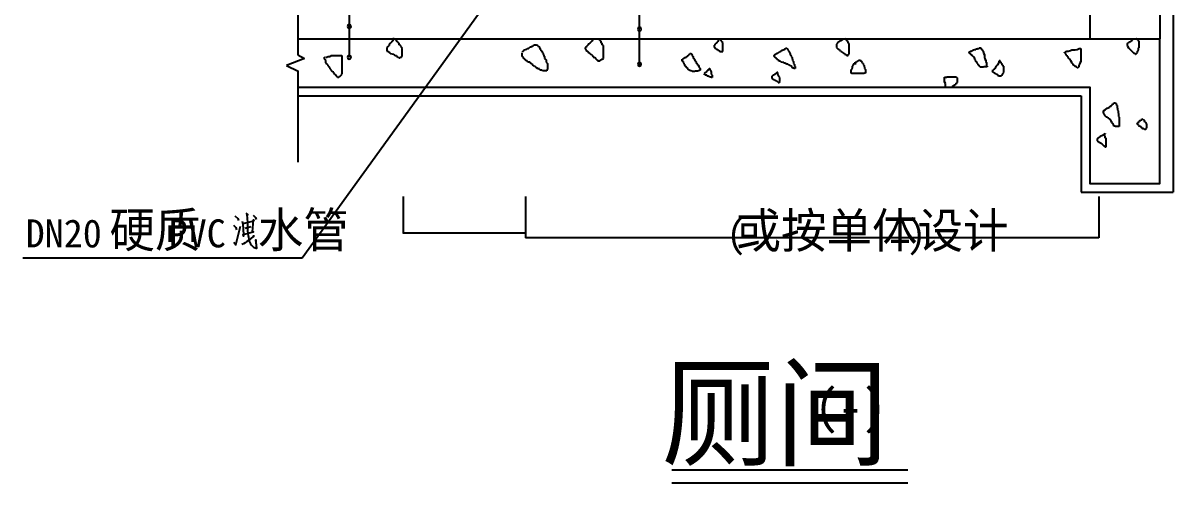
# Model space of a CAD drawing. Header units: metres. Extents: x 8228 to 30938, y -17394 to 5639.
# Drawn here: x 8724 to 21866, y -17394 to -12139 of the extents above; entities that cross this region are included whole.
import ezdxf

# ---------------------------------------------------------------- set-up
doc = ezdxf.new("R2010")
doc.units = ezdxf.units.M
doc.layers.add('PUB_DIM', color=3, linetype='Continuous')
doc.layers.add('PUB_TEXT', color=7, linetype='Continuous')
doc.dimstyles.get("Standard").update_dxf_attribs({"dimtxt": 2.5, "dimasz": 2.5, "dimexe": 1.25, "dimexo": 0.625, "dimtad": 1, "dimcen": 2.5, "dimazin": 3, "dimtfac": 1, "dimtmove": 0, "dimatfit": 3})

# ---------------------------------------------------------------- blocks, each defined once
blk = doc.blocks.new('*D1')
for p, q in [((14466.53, -14120.51), (14466.53, -14592.71)), ((21017.53, -14120.51), (21017.53, -14592.71)), ((17740.03, -14592.71), (14466.28, -14592.71)), ((21017.78, -14592.71), (17744.03, -14592.71))]:
    blk.add_line(p, q)
at = {"layer": 'Defpoints'}
for p in [(14466.53, -14120.51), (21017.53, -14120.51), (21017.53, -14592.71)]:
    blk.add_point(p, dxfattribs=at)
at = {"layer": 'PUB_DIM', "insert": (17742.03, -14592.71), "char_height": 1, "attachment_point": 5}
blk.add_mtext('1200', dxfattribs=at)
blk = doc.blocks.new('*D4')
for p, q in [((13066.53, -14120.51), (13066.53, -14539.51)), ((14466.53, -14120.51), (14466.53, -14539.51)), ((13765.03, -14539.51), (13066.28, -14539.51)), ((14466.78, -14539.51), (13768.03, -14539.51))]:
    blk.add_line(p, q)
at = {"layer": 'Defpoints'}
for p in [(13066.53, -14120.51), (14466.53, -14120.51), (14466.53, -14539.51)]:
    blk.add_point(p, dxfattribs=at)
at = {"layer": 'PUB_DIM', "insert": (13766.53, -14539.51), "char_height": 1, "attachment_point": 5}
blk.add_mtext('250', dxfattribs=at)

msp = doc.modelspace()

# ---------------------------------------------------------------- linework, layer by layer
at = {"layer": 'PUB_DIM'}
msp.add_line((15765.36, -8775.53), (15765.36, -12626.58), dxfattribs=at)
for points in [[(12431.93, -12177.36, 1), (12472.18, -12177.36, 1)], [(15749.42, -12208.33, 1), (15789.67, -12208.33, 1)], [(12431.93, -12530.72, 1), (12472.18, -12530.72, 1)], [(15749.42, -12610.5, 1), (15789.67, -12610.5, 1)]]:
    msp.add_lwpolyline(points, format="xyb", close=True, dxfattribs=at)
at = {"layer": 'PUB_TEXT'}
for p, q in [((12454.66, -12528.27), (12454.66, -3135.71)), ((21866.04, -4870.39), (21866.04, -14070.39)), ((11866.04, -10870.39), (11866.04, -12320.39)), ((14170.1, -11699.84), (11915.34, -14826.82)), ((11866.04, -12320.39), (11866.04, -12502.71)), ((12940.4, -12353.56), (12932.09, -12361.86)), ((12940.4, -12345.26), (12940.4, -12353.56)), ((12948.71, -12345.26), (12940.4, -12345.26)), ((12948.71, -12320.36), (12948.71, -12345.26)), ((12965.32, -12320.36), (12948.71, -12320.36)), ((12973.62, -12328.66), (12965.32, -12320.36)), ((12990.24, -12328.66), (12973.62, -12328.66)), ((12990.24, -12345.26), (12990.24, -12328.66)), ((12998.54, -12345.26), (12990.24, -12345.26)), ((12998.54, -12353.56), (12998.54, -12345.26)), ((13006.85, -12353.56), (12998.54, -12353.56)), ((13006.85, -12361.86), (13006.85, -12353.56)), ((15216.25, -12353.56), (15207.94, -12361.86)), ((15224.56, -12345.26), (15216.25, -12353.56)), ((15241.17, -12320.36), (15224.56, -12345.26)), ((15307.62, -12328.66), (15307.62, -12320.36)), ((15315.92, -12328.66), (15307.62, -12328.66)), ((15315.92, -12336.96), (15315.92, -12328.66)), ((15324.23, -12336.96), (15315.92, -12336.96)), ((15324.23, -12345.26), (15324.23, -12336.96)), ((15332.54, -12345.26), (15324.23, -12345.26)), ((15332.54, -12370.16), (15332.54, -12345.26)), ((16668.7, -12339.63), (16662.99, -12356.75)), ((16668.7, -12322.51), (16668.7, -12339.63)), ((16680.12, -12322.51), (16674.41, -12322.51)), ((16680.12, -12328.21), (16680.12, -12322.51)), ((16691.54, -12328.21), (16680.12, -12328.21)), ((16691.54, -12333.92), (16691.54, -12328.21)), ((16702.96, -12333.92), (16691.54, -12333.92)), ((16702.96, -12339.63), (16702.96, -12333.92)), ((16708.67, -12345.33), (16702.96, -12339.63)), ((16708.67, -12351.04), (16708.67, -12345.33)), ((16714.38, -12356.75), (16708.67, -12351.04)), ((18050.61, -12351.04), (18044.9, -12356.75)), ((18056.32, -12351.04), (18050.61, -12351.04)), ((18062.03, -12345.33), (18056.32, -12351.04)), ((18067.74, -12345.33), (18062.03, -12345.33)), ((18073.45, -12339.63), (18067.74, -12345.33)), ((18090.58, -12328.21), (18073.45, -12339.63)), ((18096.29, -12322.51), (18090.58, -12328.21)), ((18102, -12322.51), (18096.29, -12322.51)), ((18130.56, -12322.51), (18124.85, -12316.8)), ((18130.56, -12328.21), (18130.56, -12322.51)), ((18136.27, -12328.21), (18130.56, -12328.21)), ((18136.27, -12339.63), (18136.27, -12328.21)), ((18141.98, -12339.63), (18136.27, -12339.63)), ((18141.98, -12345.33), (18141.98, -12339.63)), ((18147.69, -12345.33), (18141.98, -12345.33)), ((18147.69, -12351.04), (18147.69, -12345.33)), ((18153.4, -12351.04), (18147.69, -12351.04)), ((18153.4, -12362.45), (18153.4, -12351.04)), ((21394.68, -12339.2), (21370.71, -12357.17)), ((21400.67, -12333.21), (21394.68, -12339.2)), ((21406.67, -12327.22), (21400.67, -12333.21)), ((21406.67, -12321.23), (21406.67, -12327.22)), ((21454.62, -12321.23), (21448.62, -12321.23)), ((21454.62, -12327.22), (21454.62, -12321.23)), ((21460.61, -12327.22), (21454.62, -12327.22)), ((21466.6, -12333.21), (21460.61, -12327.22)), ((21472.6, -12333.21), (21466.6, -12333.21)), ((21472.6, -12345.19), (21472.6, -12333.21)), ((21478.59, -12345.19), (21472.6, -12345.19)), ((21478.59, -12423.05), (21478.59, -12345.19)), ((12890.56, -12411.67), (12882.26, -12419.97)), ((12882.26, -12419.97), (12882.26, -12461.47)), ((12882.26, -12461.47), (12890.56, -12461.47)), ((12898.87, -12403.36), (12890.56, -12411.67)), ((12890.56, -12461.47), (12898.87, -12469.77)), ((12898.87, -12395.06), (12898.87, -12403.36)), ((12907.18, -12395.06), (12898.87, -12395.06)), ((12898.87, -12469.77), (12907.18, -12469.77)), ((12907.18, -12378.46), (12907.18, -12395.06)), ((12915.48, -12378.46), (12907.18, -12378.46)), ((12907.18, -12469.77), (12915.48, -12478.07)), ((12923.79, -12370.16), (12915.48, -12378.46)), ((12915.48, -12478.07), (12923.79, -12486.37)), ((12932.09, -12361.86), (12923.79, -12370.16)), ((13015.16, -12361.86), (13006.85, -12361.86)), ((13015.16, -12370.16), (13015.16, -12361.86)), ((13023.46, -12370.16), (13015.16, -12370.16)), ((13023.46, -12386.76), (13023.46, -12370.16)), ((13031.77, -12386.76), (13023.46, -12386.76)), ((13031.77, -12395.06), (13031.77, -12386.76)), ((13040.07, -12395.06), (13031.77, -12395.06)), ((13040.07, -12403.36), (13040.07, -12395.06)), ((13048.38, -12411.67), (13040.07, -12403.36)), ((13048.38, -12419.97), (13048.38, -12411.67)), ((13056.69, -12428.27), (13048.38, -12419.97)), ((13056.69, -12519.57), (13056.69, -12428.27)), ((14427.18, -12519.57), (14427.18, -12478.07)), ((14435.48, -12461.47), (14443.79, -12461.47)), ((14435.48, -12469.77), (14435.48, -12461.47)), ((14443.79, -12453.17), (14452.1, -12453.17)), ((14443.79, -12461.47), (14443.79, -12453.17)), ((14452.1, -12444.87), (14477.01, -12436.57)), ((14452.1, -12453.17), (14452.1, -12444.87)), ((14477.01, -12436.57), (14485.32, -12428.27)), ((14485.32, -12428.27), (14501.93, -12428.27)), ((14501.93, -12428.27), (14510.24, -12419.97)), ((14510.24, -12419.97), (14518.55, -12411.67)), ((14518.55, -12411.67), (14535.16, -12411.67)), ((14535.16, -12403.36), (14551.77, -12403.36)), ((14535.16, -12411.67), (14535.16, -12403.36)), ((14551.77, -12395.06), (14560.08, -12395.06)), ((14551.77, -12403.36), (14551.77, -12395.06)), ((14560.08, -12386.76), (14593.3, -12386.76)), ((14560.08, -12395.06), (14560.08, -12386.76)), ((14593.3, -12386.76), (14601.61, -12395.06)), ((14601.61, -12395.06), (14609.91, -12403.36)), ((14609.91, -12403.36), (14626.52, -12411.67)), ((14626.52, -12411.67), (14626.52, -12419.97)), ((14626.52, -12419.97), (14634.83, -12428.27)), ((14634.83, -12428.27), (14634.83, -12444.87)), ((14634.83, -12444.87), (14643.14, -12444.87)), ((14643.14, -12444.87), (14643.14, -12453.17)), ((14643.14, -12453.17), (14651.44, -12461.47)), ((14651.44, -12461.47), (14659.75, -12478.07)), ((14659.75, -12478.07), (14668.05, -12486.37)), ((15149.8, -12419.97), (15149.8, -12428.27)), ((15158.11, -12419.97), (15149.8, -12419.97)), ((15149.8, -12428.27), (15158.11, -12453.17)), ((15166.41, -12403.36), (15158.11, -12411.67)), ((15158.11, -12411.67), (15158.11, -12419.97)), ((15158.11, -12453.17), (15174.72, -12461.47)), ((15174.72, -12395.06), (15166.41, -12403.36)), ((15183.03, -12386.76), (15174.72, -12395.06)), ((15174.72, -12461.47), (15183.03, -12469.77)), ((15191.33, -12378.46), (15183.03, -12386.76)), ((15183.03, -12469.77), (15191.33, -12478.07)), ((15199.64, -12370.16), (15191.33, -12378.46)), ((15191.33, -12478.07), (15199.64, -12486.37)), ((15207.94, -12361.86), (15199.64, -12370.16)), ((15340.84, -12370.16), (15332.54, -12370.16)), ((15340.84, -12386.76), (15340.84, -12370.16)), ((15349.15, -12386.76), (15340.84, -12386.76)), ((15349.15, -12395.06), (15349.15, -12386.76)), ((15357.45, -12395.06), (15349.15, -12395.06)), ((15357.45, -12544.47), (15357.45, -12395.06)), ((16348.91, -12488), (16354.62, -12482.29)), ((16354.62, -12482.29), (16366.05, -12493.7)), ((16623.01, -12390.98), (16623.01, -12419.52)), ((16628.72, -12390.98), (16623.01, -12390.98)), ((16623.01, -12419.52), (16628.72, -12419.52)), ((16634.43, -12379.57), (16628.72, -12385.28)), ((16628.72, -12385.28), (16628.72, -12390.98)), ((16628.72, -12419.52), (16634.43, -12425.22)), ((16640.14, -12373.86), (16634.43, -12379.57)), ((16634.43, -12425.22), (16640.14, -12430.93)), ((16645.85, -12368.16), (16640.14, -12373.86)), ((16640.14, -12430.93), (16645.85, -12430.93)), ((16651.56, -12368.16), (16645.85, -12368.16)), ((16645.85, -12430.93), (16645.85, -12436.64)), ((16645.85, -12436.64), (16657.28, -12436.64)), ((16657.28, -12356.75), (16651.56, -12362.45)), ((16651.56, -12362.45), (16651.56, -12368.16)), ((16662.99, -12356.75), (16657.28, -12356.75)), ((16657.28, -12436.64), (16657.28, -12442.34)), ((16657.28, -12442.34), (16662.99, -12442.34)), ((16662.99, -12442.34), (16662.99, -12448.05)), ((16662.99, -12448.05), (16674.41, -12448.05)), ((16674.41, -12448.05), (16674.41, -12453.76)), ((16674.41, -12453.76), (16680.12, -12453.76)), ((16680.12, -12453.76), (16680.12, -12459.46)), ((16680.12, -12459.46), (16685.83, -12459.46)), ((16685.83, -12459.46), (16691.54, -12465.17)), ((16691.54, -12465.17), (16720.09, -12465.17)), ((16720.09, -12362.45), (16714.38, -12356.75)), ((16720.09, -12465.17), (16720.09, -12362.45)), ((17313.97, -12499.41), (17342.52, -12482.29)), ((17342.52, -12482.29), (17348.23, -12482.29)), ((17348.23, -12482.29), (17353.94, -12476.58)), ((17353.94, -12476.58), (17359.65, -12476.58)), ((17359.65, -12476.58), (17365.36, -12470.88)), ((17365.36, -12470.88), (17371.07, -12465.17)), ((17371.07, -12465.17), (17376.78, -12465.17)), ((17376.78, -12465.17), (17382.49, -12459.46)), ((17382.49, -12459.46), (17388.2, -12459.46)), ((17388.2, -12453.76), (17399.63, -12453.76)), ((17388.2, -12459.46), (17388.2, -12453.76)), ((17399.63, -12448.05), (17422.47, -12442.34)), ((17399.63, -12453.76), (17399.63, -12448.05)), ((17422.47, -12442.34), (17428.18, -12436.64)), ((17428.18, -12436.64), (17433.89, -12430.93)), ((17433.89, -12430.93), (17439.6, -12430.93)), ((17439.6, -12425.22), (17451.02, -12425.22)), ((17439.6, -12430.93), (17439.6, -12425.22)), ((17451.02, -12425.22), (17456.73, -12430.93)), ((17456.73, -12430.93), (17462.44, -12436.64)), ((17462.44, -12436.64), (17468.15, -12453.76)), ((17468.15, -12453.76), (17479.57, -12465.17)), ((17479.57, -12465.17), (17485.28, -12476.58)), ((17485.28, -12476.58), (17490.99, -12493.7)), ((18027.77, -12373.86), (18022.06, -12379.57)), ((18022.06, -12379.57), (18022.06, -12419.52)), ((18022.06, -12419.52), (18027.77, -12425.22)), ((18027.77, -12368.16), (18027.77, -12373.86)), ((18033.48, -12368.16), (18027.77, -12368.16)), ((18027.77, -12425.22), (18033.48, -12430.93)), ((18033.48, -12362.45), (18033.48, -12368.16)), ((18039.19, -12362.45), (18033.48, -12362.45)), ((18033.48, -12430.93), (18039.19, -12436.64)), ((18039.19, -12356.75), (18039.19, -12362.45)), ((18044.9, -12356.75), (18039.19, -12356.75)), ((18039.19, -12436.64), (18044.9, -12436.64)), ((18044.9, -12436.64), (18050.61, -12442.34)), ((18050.61, -12442.34), (18056.32, -12448.05)), ((18056.32, -12448.05), (18062.03, -12453.76)), ((18062.03, -12453.76), (18067.74, -12459.46)), ((18067.74, -12459.46), (18073.45, -12459.46)), ((18073.45, -12459.46), (18073.45, -12465.17)), ((18073.45, -12465.17), (18079.16, -12465.17)), ((18079.16, -12465.17), (18084.87, -12470.88)), ((18084.87, -12470.88), (18090.58, -12476.58)), ((18090.58, -12476.58), (18102, -12482.29)), ((18102, -12482.29), (18107.71, -12482.29)), ((18107.71, -12482.29), (18113.42, -12488)), ((18159.11, -12368.16), (18153.4, -12362.45)), ((18159.11, -12373.86), (18159.11, -12368.16)), ((18164.82, -12373.86), (18159.11, -12373.86)), ((18164.82, -12493.7), (18164.82, -12373.86)), ((19536.68, -12476.96), (19530.69, -12476.96)), ((19536.68, -12470.97), (19542.67, -12464.98)), ((19536.68, -12482.95), (19536.68, -12476.96)), ((19542.67, -12482.95), (19536.68, -12482.95)), ((19542.67, -12464.98), (19548.67, -12464.98)), ((19542.67, -12488.94), (19542.67, -12482.95)), ((19548.67, -12458.99), (19560.65, -12458.99)), ((19548.67, -12464.98), (19548.67, -12458.99)), ((19560.65, -12458.99), (19584.63, -12447.01)), ((19584.63, -12447.01), (19602.61, -12441.02)), ((19602.61, -12441.02), (19614.6, -12441.02)), ((19614.6, -12435.03), (19632.58, -12435.03)), ((19614.6, -12441.02), (19614.6, -12435.03)), ((19632.58, -12429.04), (19650.56, -12429.04)), ((19632.58, -12435.03), (19632.58, -12429.04)), ((19650.56, -12423.05), (19668.54, -12423.05)), ((19650.56, -12429.04), (19650.56, -12423.05)), ((19668.54, -12423.05), (19674.53, -12429.04)), ((19674.53, -12429.04), (19680.53, -12441.02)), ((19680.53, -12441.02), (19686.52, -12447.01)), ((19686.52, -12447.01), (19692.51, -12458.99)), ((19692.51, -12458.99), (19698.51, -12464.98)), ((19698.51, -12464.98), (19698.51, -12482.95)), ((19698.51, -12482.95), (19710.49, -12500.92)), ((20627.51, -12476.96), (20627.51, -12470.97)), ((20633.5, -12482.95), (20627.51, -12476.96)), ((20633.5, -12470.97), (20645.49, -12464.98)), ((20633.5, -12476.96), (20633.5, -12470.97)), ((20639.49, -12494.93), (20633.5, -12482.95)), ((20645.49, -12464.98), (20651.48, -12458.99)), ((20651.48, -12458.99), (20669.46, -12458.99)), ((20669.46, -12458.99), (20693.44, -12453)), ((20693.44, -12453), (20711.42, -12447.01)), ((20711.42, -12447.01), (20747.38, -12447.01)), ((20747.38, -12447.01), (20771.35, -12441.02)), ((20771.35, -12441.02), (20795.33, -12429.04)), ((20795.33, -12429.04), (20813.31, -12429.04)), ((20813.31, -12429.04), (20813.31, -12578.78)), ((21346.73, -12369.15), (21340.74, -12375.14)), ((21340.74, -12375.14), (21340.74, -12387.12)), ((21340.74, -12387.12), (21346.73, -12405.09)), ((21352.73, -12369.15), (21346.73, -12369.15)), ((21346.73, -12405.09), (21358.72, -12423.05)), ((21358.72, -12363.16), (21352.73, -12369.15)), ((21364.71, -12363.16), (21358.72, -12363.16)), ((21358.72, -12423.05), (21364.71, -12429.04)), ((21364.71, -12357.17), (21364.71, -12363.16)), ((21370.71, -12357.17), (21364.71, -12357.17)), ((21364.71, -12429.04), (21370.71, -12435.03)), ((21370.71, -12435.03), (21376.7, -12441.02)), ((21376.7, -12441.02), (21388.69, -12453)), ((21388.69, -12453), (21400.67, -12464.98)), ((21400.67, -12464.98), (21406.67, -12470.97)), ((21406.67, -12470.97), (21412.66, -12476.96)), ((21412.66, -12476.96), (21418.66, -12482.95)), ((21418.66, -12482.95), (21430.64, -12482.95)), ((21430.64, -12482.95), (21430.64, -12488.94)), ((21448.62, -12482.95), (21454.62, -12482.95)), ((21448.62, -12488.94), (21448.62, -12482.95)), ((21454.62, -12482.95), (21460.61, -12476.96)), ((21460.61, -12458.99), (21472.6, -12447.01)), ((21460.61, -12476.96), (21460.61, -12458.99)), ((21472.6, -12423.05), (21478.59, -12423.05)), ((21472.6, -12447.01), (21472.6, -12423.05)), ((11941.26, -12544.46), (11733.99, -12624.13)), ((11866.04, -12502.71), (11941.26, -12544.46)), ((12167.94, -12527.87), (12176.25, -12527.87)), ((12167.94, -12552.77), (12167.94, -12527.87)), ((12176.25, -12552.77), (12167.94, -12552.77)), ((12176.25, -12561.07), (12176.25, -12552.77)), ((12184.55, -12569.37), (12176.25, -12561.07)), ((12184.55, -12527.87), (12201.16, -12527.87)), ((12184.55, -12594.28), (12184.55, -12569.37)), ((12192.86, -12602.58), (12184.55, -12594.28)), ((12192.86, -12610.88), (12192.86, -12602.58)), ((12201.16, -12610.88), (12192.86, -12610.88)), ((12201.16, -12527.87), (12209.47, -12519.57)), ((12209.47, -12619.18), (12201.16, -12610.88)), ((12209.47, -12519.57), (12234.39, -12519.57)), ((12234.39, -12519.57), (12242.69, -12511.27)), ((12242.69, -12511.27), (12367.29, -12511.27)), ((12367.29, -12511.27), (12367.29, -12718.78)), ((12923.79, -12486.37), (12957.01, -12494.67)), ((12957.01, -12494.67), (12965.32, -12502.97)), ((12965.32, -12502.97), (12973.62, -12502.97)), ((12973.62, -12502.97), (12973.62, -12511.27)), ((12973.62, -12511.27), (12990.24, -12511.27)), ((12990.24, -12511.27), (12990.24, -12519.57)), ((12990.24, -12519.57), (12998.54, -12519.57)), ((12998.54, -12519.57), (13006.85, -12527.87)), ((13006.85, -12527.87), (13015.16, -12527.87)), ((13015.16, -12527.87), (13023.46, -12536.17)), ((13023.46, -12536.17), (13031.77, -12536.17)), ((13031.77, -12536.17), (13040.07, -12527.87)), ((13040.07, -12527.87), (13048.38, -12527.87)), ((13048.38, -12519.57), (13056.69, -12519.57)), ((13048.38, -12527.87), (13048.38, -12519.57)), ((14435.48, -12519.57), (14427.18, -12519.57)), ((14435.48, -12527.87), (14435.48, -12519.57)), ((14443.79, -12527.87), (14435.48, -12527.87)), ((14443.79, -12544.47), (14443.79, -12527.87)), ((14452.1, -12544.47), (14443.79, -12544.47)), ((14452.1, -12552.77), (14452.1, -12544.47)), ((14460.4, -12552.77), (14452.1, -12552.77)), ((14468.71, -12561.07), (14460.4, -12552.77)), ((14468.71, -12569.37), (14468.71, -12561.07)), ((14485.32, -12569.37), (14468.71, -12569.37)), ((14485.32, -12577.67), (14485.32, -12569.37)), ((14493.63, -12577.67), (14485.32, -12577.67)), ((14493.63, -12585.98), (14493.63, -12577.67)), ((14518.55, -12585.98), (14493.63, -12585.98)), ((14518.55, -12594.28), (14518.55, -12585.98)), ((14526.85, -12602.58), (14518.55, -12594.28)), ((14535.16, -12602.58), (14526.85, -12602.58)), ((14535.16, -12610.88), (14535.16, -12602.58)), ((14543.46, -12610.88), (14535.16, -12610.88)), ((14551.77, -12619.18), (14543.46, -12610.88)), ((14668.05, -12486.37), (14668.05, -12494.67)), ((14668.05, -12494.67), (14676.36, -12511.27)), ((14676.36, -12511.27), (14684.67, -12519.57)), ((14684.67, -12519.57), (14684.67, -12544.47)), ((14684.67, -12544.47), (14692.97, -12552.77)), ((14692.97, -12552.77), (14701.28, -12561.07)), ((14701.28, -12561.07), (14701.28, -12585.98)), ((14701.28, -12585.98), (14709.58, -12594.28)), ((14709.58, -12594.28), (14717.89, -12602.58)), ((14717.89, -12602.58), (14717.89, -12668.98)), ((15199.64, -12486.37), (15207.94, -12494.67)), ((15207.94, -12494.67), (15216.25, -12494.67)), ((15216.25, -12494.67), (15224.56, -12502.97)), ((15224.56, -12502.97), (15232.86, -12511.27)), ((15232.86, -12511.27), (15241.17, -12519.57)), ((15241.17, -12519.57), (15241.17, -12527.87)), ((15241.17, -12527.87), (15249.48, -12527.87)), ((15249.48, -12527.87), (15266.09, -12536.17)), ((15266.09, -12536.17), (15266.09, -12544.47)), ((15266.09, -12544.47), (15274.39, -12552.77)), ((15274.39, -12552.77), (15282.7, -12561.07)), ((15282.7, -12561.07), (15291.01, -12561.07)), ((15291.01, -12561.07), (15291.01, -12569.37)), ((15291.01, -12569.37), (15315.92, -12569.37)), ((15315.92, -12569.37), (15340.84, -12552.77)), ((15340.84, -12552.77), (15357.45, -12544.47)), ((16257.55, -12562.18), (16251.84, -12562.18)), ((16257.55, -12550.77), (16263.26, -12550.77)), ((16257.55, -12573.6), (16257.55, -12550.77)), ((16257.55, -12567.89), (16257.55, -12562.18)), ((16263.26, -12567.89), (16257.55, -12567.89)), ((16263.26, -12567.89), (16257.55, -12573.6)), ((16263.26, -12550.77), (16274.68, -12545.06)), ((16263.26, -12579.3), (16263.26, -12567.89)), ((16268.97, -12579.3), (16263.26, -12579.3)), ((16268.97, -12585.01), (16268.97, -12579.3)), ((16274.68, -12590.72), (16268.97, -12585.01)), ((16274.68, -12545.06), (16291.81, -12533.65)), ((16274.68, -12596.42), (16274.68, -12590.72)), ((16280.39, -12602.13), (16274.68, -12596.42)), ((16280.39, -12607.84), (16280.39, -12602.13)), ((16286.1, -12607.84), (16280.39, -12607.84)), ((16286.1, -12624.95), (16286.1, -12607.84)), ((16291.81, -12533.65), (16303.23, -12527.94)), ((16303.23, -12527.94), (16308.94, -12522.24)), ((16308.94, -12516.53), (16320.36, -12516.53)), ((16308.94, -12522.24), (16308.94, -12516.53)), ((16320.36, -12516.53), (16326.07, -12510.82)), ((16326.07, -12505.12), (16331.78, -12505.12)), ((16326.07, -12510.82), (16326.07, -12505.12)), ((16331.78, -12505.12), (16337.49, -12499.41)), ((16337.49, -12499.41), (16343.2, -12493.7)), ((16343.2, -12488), (16348.91, -12488)), ((16343.2, -12493.7), (16343.2, -12488)), ((16366.05, -12493.7), (16366.05, -12499.41)), ((16366.05, -12499.41), (16371.76, -12505.12)), ((16371.76, -12505.12), (16371.76, -12516.53)), ((16371.76, -12516.53), (16377.47, -12516.53)), ((16377.47, -12516.53), (16377.47, -12522.24)), ((16377.47, -12522.24), (16383.18, -12522.24)), ((16383.18, -12522.24), (16383.18, -12533.65)), ((16383.18, -12533.65), (16388.89, -12545.06)), ((16388.89, -12545.06), (16394.6, -12550.77)), ((16394.6, -12550.77), (16400.31, -12556.48)), ((16400.31, -12556.48), (16400.31, -12562.18)), ((16400.31, -12562.18), (16406.02, -12573.6)), ((16406.02, -12573.6), (16411.73, -12579.3)), ((16411.73, -12579.3), (16417.44, -12585.01)), ((16417.44, -12585.01), (16417.44, -12590.72)), ((16417.44, -12590.72), (16423.15, -12602.13)), ((16423.15, -12602.13), (16428.86, -12607.84)), ((16428.86, -12607.84), (16434.57, -12613.54)), ((16434.57, -12613.54), (16434.57, -12619.25)), ((17308.26, -12510.82), (17313.97, -12499.41)), ((17308.26, -12522.24), (17308.26, -12510.82)), ((17313.97, -12522.24), (17308.26, -12522.24)), ((17313.97, -12527.94), (17313.97, -12522.24)), ((17319.68, -12527.94), (17313.97, -12527.94)), ((17319.68, -12533.65), (17319.68, -12527.94)), ((17325.39, -12539.36), (17319.68, -12533.65)), ((17331.1, -12539.36), (17325.39, -12539.36)), ((17331.1, -12545.06), (17331.1, -12539.36)), ((17336.81, -12545.06), (17331.1, -12545.06)), ((17336.81, -12550.77), (17336.81, -12545.06)), ((17342.52, -12550.77), (17336.81, -12550.77)), ((17342.52, -12556.48), (17342.52, -12550.77)), ((17348.23, -12556.48), (17342.52, -12556.48)), ((17348.23, -12562.18), (17348.23, -12556.48)), ((17353.94, -12562.18), (17348.23, -12562.18)), ((17359.65, -12567.89), (17353.94, -12562.18)), ((17359.65, -12573.6), (17359.65, -12567.89)), ((17371.07, -12573.6), (17359.65, -12573.6)), ((17376.78, -12579.3), (17371.07, -12573.6)), ((17382.49, -12579.3), (17376.78, -12579.3)), ((17388.2, -12585.01), (17382.49, -12579.3)), ((17411.05, -12590.72), (17388.2, -12585.01)), ((17416.76, -12590.72), (17411.05, -12590.72)), ((17416.76, -12596.42), (17416.76, -12590.72)), ((17428.18, -12596.42), (17416.76, -12596.42)), ((17451.02, -12607.84), (17428.18, -12596.42)), ((17462.44, -12607.84), (17451.02, -12607.84)), ((17462.44, -12613.54), (17462.44, -12607.84)), ((17468.15, -12613.54), (17462.44, -12613.54)), ((17473.86, -12619.25), (17468.15, -12613.54)), ((17490.99, -12493.7), (17496.7, -12505.12)), ((17496.7, -12505.12), (17496.7, -12510.82)), ((17496.7, -12510.82), (17502.41, -12516.53)), ((17502.41, -12516.53), (17502.41, -12522.24)), ((17502.41, -12522.24), (17513.83, -12533.65)), ((17513.83, -12533.65), (17513.83, -12550.77)), ((17513.83, -12550.77), (17519.54, -12550.77)), ((17519.54, -12550.77), (17519.54, -12567.89)), ((17519.54, -12567.89), (17530.96, -12579.3)), ((17530.96, -12579.3), (17530.96, -12602.13)), ((17530.96, -12602.13), (17536.68, -12607.84)), ((17536.68, -12607.84), (17542.39, -12613.54)), ((17542.39, -12613.54), (17542.39, -12636.37)), ((18113.42, -12488), (18113.42, -12493.7)), ((18113.42, -12493.7), (18124.85, -12493.7)), ((18124.85, -12493.7), (18124.85, -12499.41)), ((18124.85, -12499.41), (18130.56, -12499.41)), ((18130.56, -12499.41), (18130.56, -12505.12)), ((18130.56, -12505.12), (18141.98, -12505.12)), ((18141.98, -12505.12), (18141.98, -12510.82)), ((18141.98, -12510.82), (18153.4, -12510.82)), ((18153.4, -12505.12), (18159.11, -12499.41)), ((18153.4, -12510.82), (18153.4, -12505.12)), ((18159.11, -12493.7), (18164.82, -12493.7)), ((18159.11, -12499.41), (18159.11, -12493.7)), ((18216.21, -12607.84), (18221.92, -12602.13)), ((18216.21, -12619.25), (18216.21, -12607.84)), ((18221.92, -12596.42), (18233.34, -12596.42)), ((18221.92, -12602.13), (18221.92, -12596.42)), ((18233.34, -12585.01), (18239.05, -12585.01)), ((18233.34, -12596.42), (18233.34, -12585.01)), ((18239.05, -12590.72), (18244.76, -12585.01)), ((18239.05, -12613.54), (18239.05, -12590.72)), ((18244.76, -12585.01), (18250.47, -12585.01)), ((18250.47, -12579.3), (18256.18, -12579.3)), ((18250.47, -12585.01), (18250.47, -12579.3)), ((18256.18, -12579.3), (18261.89, -12573.6)), ((18261.89, -12573.6), (18267.61, -12567.89)), ((18267.61, -12567.89), (18273.32, -12567.89)), ((18273.32, -12567.89), (18279.03, -12562.18)), ((18279.03, -12562.18), (18296.16, -12562.18)), ((18296.16, -12562.18), (18301.87, -12573.6)), ((18301.87, -12573.6), (18307.58, -12573.6)), ((18307.58, -12573.6), (18313.29, -12585.01)), ((18313.29, -12585.01), (18319, -12602.13)), ((18319, -12602.13), (18324.71, -12602.13)), ((18324.71, -12602.13), (18324.71, -12613.54)), ((18324.71, -12613.54), (18336.13, -12624.95)), ((19548.67, -12488.94), (19542.67, -12488.94)), ((19554.66, -12494.93), (19548.67, -12488.94)), ((19554.66, -12500.92), (19554.66, -12494.93)), ((19560.65, -12500.92), (19554.66, -12500.92)), ((19566.65, -12506.91), (19560.65, -12500.92)), ((19566.65, -12512.9), (19566.65, -12506.91)), ((19578.64, -12512.9), (19566.65, -12512.9)), ((19578.64, -12518.89), (19578.64, -12512.9)), ((19584.63, -12524.88), (19578.64, -12518.89)), ((19590.62, -12530.87), (19584.63, -12524.88)), ((19596.62, -12530.87), (19590.62, -12530.87)), ((19596.62, -12542.85), (19596.62, -12530.87)), ((19602.61, -12542.85), (19596.62, -12542.85)), ((19602.61, -12554.82), (19602.61, -12542.85)), ((19608.6, -12560.81), (19602.61, -12554.82)), ((19608.6, -12566.8), (19608.6, -12560.81)), ((19614.6, -12572.79), (19608.6, -12566.8)), ((19614.6, -12578.78), (19614.6, -12572.79)), ((19620.59, -12584.77), (19614.6, -12578.78)), ((19626.58, -12590.76), (19620.59, -12584.77)), ((19626.58, -12596.75), (19626.58, -12590.76)), ((19632.58, -12596.75), (19626.58, -12596.75)), ((19632.58, -12602.74), (19632.58, -12596.75)), ((19638.57, -12608.73), (19632.58, -12602.74)), ((19638.57, -12614.72), (19638.57, -12608.73)), ((19644.56, -12620.71), (19638.57, -12614.72)), ((19710.49, -12500.92), (19710.49, -12530.87)), ((19710.49, -12530.87), (19716.49, -12548.84)), ((19716.49, -12548.84), (19728.47, -12566.8)), ((19728.47, -12566.8), (19728.47, -12578.78)), ((19728.47, -12578.78), (19734.47, -12590.76)), ((19734.47, -12590.76), (19734.47, -12626.7)), ((19866.33, -12602.74), (19860.33, -12620.71)), ((19866.33, -12596.75), (19866.33, -12602.74)), ((19872.32, -12596.75), (19866.33, -12596.75)), ((19878.31, -12572.79), (19872.32, -12596.75)), ((19890.3, -12572.79), (19878.31, -12572.79)), ((19890.3, -12578.78), (19890.3, -12572.79)), ((19896.29, -12578.78), (19890.3, -12578.78)), ((19896.29, -12584.77), (19896.29, -12578.78)), ((19902.29, -12584.77), (19896.29, -12584.77)), ((19902.29, -12596.75), (19902.29, -12584.77)), ((19908.28, -12596.75), (19902.29, -12596.75)), ((19908.28, -12602.74), (19908.28, -12596.75)), ((19914.27, -12608.73), (19908.28, -12602.74)), ((19914.27, -12614.72), (19914.27, -12608.73)), ((19920.27, -12620.71), (19914.27, -12614.72)), ((20645.49, -12494.93), (20639.49, -12494.93)), ((20645.49, -12506.91), (20645.49, -12494.93)), ((20651.48, -12506.91), (20645.49, -12506.91)), ((20651.48, -12512.9), (20651.48, -12506.91)), ((20657.47, -12518.89), (20651.48, -12512.9)), ((20663.47, -12518.89), (20657.47, -12518.89)), ((20663.47, -12524.88), (20663.47, -12518.89)), ((20669.46, -12530.87), (20663.47, -12524.88)), ((20675.46, -12542.85), (20669.46, -12530.87)), ((20687.44, -12554.82), (20675.46, -12542.85)), ((20693.44, -12560.81), (20687.44, -12554.82)), ((20693.44, -12566.8), (20693.44, -12560.81)), ((20699.43, -12566.8), (20693.44, -12566.8)), ((20699.43, -12572.79), (20699.43, -12566.8)), ((20711.42, -12590.76), (20699.43, -12572.79)), ((20711.42, -12596.75), (20711.42, -12590.76)), ((20717.41, -12602.74), (20711.42, -12596.75)), ((20723.4, -12608.73), (20717.41, -12602.74)), ((20729.4, -12620.71), (20723.4, -12608.73)), ((20795.33, -12614.72), (20789.33, -12620.71)), ((20801.32, -12596.75), (20795.33, -12614.72)), ((20813.31, -12578.78), (20801.32, -12596.75)), ((21430.64, -12488.94), (21436.64, -12488.94)), ((21436.64, -12488.94), (21436.64, -12494.93)), ((21436.64, -12494.93), (21442.63, -12494.93)), ((21442.63, -12494.93), (21448.62, -12488.94)), ((11733.99, -12624.13), (11869.51, -12687.86)), ((11866.04, -12686.23), (11866.04, -12870.39)), ((12209.47, -12627.48), (12209.47, -12619.18)), ((12226.08, -12644.08), (12209.47, -12627.48)), ((12226.08, -12652.38), (12226.08, -12644.08)), ((12234.39, -12652.38), (12226.08, -12652.38)), ((12234.39, -12660.68), (12234.39, -12652.38)), ((12242.69, -12668.98), (12234.39, -12660.68)), ((12251, -12677.28), (12242.69, -12668.98)), ((12251, -12685.58), (12251, -12677.28)), ((12259.31, -12693.88), (12251, -12685.58)), ((12267.61, -12702.18), (12259.31, -12693.88)), ((12275.92, -12702.18), (12267.61, -12702.18)), ((12275.92, -12710.48), (12275.92, -12702.18)), ((12284.22, -12718.78), (12275.92, -12710.48)), ((12284.22, -12727.08), (12284.22, -12718.78)), ((12292.53, -12727.08), (12284.22, -12727.08)), ((12300.84, -12735.38), (12292.53, -12727.08)), ((12300.84, -12743.68), (12300.84, -12735.38)), ((12309.14, -12743.68), (12300.84, -12743.68)), ((12309.14, -12751.99), (12309.14, -12743.68)), ((12350.67, -12743.68), (12342.37, -12751.99)), ((12358.98, -12735.38), (12350.67, -12743.68)), ((12367.29, -12718.78), (12358.98, -12727.08)), ((12358.98, -12727.08), (12358.98, -12735.38)), ((14560.08, -12627.48), (14551.77, -12619.18)), ((14568.38, -12635.78), (14560.08, -12627.48)), ((14576.69, -12635.78), (14568.38, -12635.78)), ((14584.99, -12644.08), (14576.69, -12635.78)), ((14593.3, -12652.38), (14584.99, -12644.08)), ((14609.91, -12660.68), (14593.3, -12652.38)), ((14626.52, -12660.68), (14609.91, -12660.68)), ((14626.52, -12668.98), (14626.52, -12660.68)), ((14634.83, -12677.28), (14626.52, -12668.98)), ((14651.44, -12677.28), (14634.83, -12677.28)), ((14659.75, -12685.58), (14651.44, -12677.28)), ((14709.58, -12685.58), (14659.75, -12685.58)), ((14709.58, -12668.98), (14709.58, -12685.58)), ((14717.89, -12668.98), (14709.58, -12668.98)), ((16291.81, -12624.95), (16286.1, -12624.95)), ((16291.81, -12630.66), (16291.81, -12624.95)), ((16297.52, -12636.37), (16291.81, -12630.66)), ((16303.23, -12642.07), (16297.52, -12636.37)), ((16308.94, -12642.07), (16303.23, -12642.07)), ((16314.65, -12653.49), (16308.94, -12642.07)), ((16320.36, -12659.19), (16314.65, -12653.49)), ((16326.07, -12664.9), (16320.36, -12659.19)), ((16326.07, -12670.61), (16326.07, -12664.9)), ((16331.78, -12676.31), (16326.07, -12670.61)), ((16337.49, -12676.31), (16331.78, -12676.31)), ((16343.2, -12682.02), (16337.49, -12676.31)), ((16366.05, -12687.73), (16343.2, -12682.02)), ((16371.76, -12693.43), (16366.05, -12687.73)), ((16400.31, -12693.43), (16371.76, -12693.43)), ((16406.02, -12687.73), (16400.31, -12693.43)), ((16440.28, -12687.73), (16406.02, -12687.73)), ((16434.57, -12619.25), (16445.99, -12624.95)), ((16445.99, -12682.02), (16440.28, -12687.73)), ((16445.99, -12624.95), (16445.99, -12642.07)), ((16445.99, -12642.07), (16451.7, -12642.07)), ((16457.41, -12682.02), (16445.99, -12682.02)), ((16451.7, -12642.07), (16451.7, -12647.78)), ((16451.7, -12647.78), (16457.41, -12653.49)), ((16457.41, -12653.49), (16463.12, -12659.19)), ((16457.41, -12676.31), (16457.41, -12682.02)), ((16463.12, -12676.31), (16457.41, -12676.31)), ((16463.12, -12659.19), (16463.12, -12676.31)), ((16508.8, -12727.67), (16508.8, -12721.97)), ((16520.23, -12727.67), (16508.8, -12727.67)), ((16514.52, -12710.55), (16520.23, -12704.85)), ((16514.52, -12716.26), (16514.52, -12710.55)), ((16520.23, -12704.85), (16525.94, -12699.14)), ((16520.23, -12733.38), (16520.23, -12727.67)), ((16537.36, -12733.38), (16520.23, -12733.38)), ((16525.94, -12699.14), (16531.65, -12699.14)), ((16531.65, -12699.14), (16537.36, -12693.43)), ((16537.36, -12693.43), (16543.07, -12693.43)), ((16537.36, -12739.09), (16537.36, -12733.38)), ((16543.07, -12739.09), (16537.36, -12739.09)), ((16543.07, -12682.02), (16548.78, -12682.02)), ((16543.07, -12693.43), (16543.07, -12682.02)), ((16543.07, -12744.79), (16543.07, -12739.09)), ((16554.49, -12744.79), (16543.07, -12744.79)), ((16548.78, -12682.02), (16554.49, -12676.31)), ((16554.49, -12670.61), (16560.2, -12670.61)), ((16554.49, -12676.31), (16554.49, -12670.61)), ((16560.2, -12750.5), (16554.49, -12744.79)), ((16560.2, -12664.9), (16565.91, -12664.9)), ((16560.2, -12670.61), (16560.2, -12664.9)), ((16565.91, -12659.19), (16571.62, -12659.19)), ((16565.91, -12664.9), (16565.91, -12659.19)), ((16571.62, -12659.19), (16571.62, -12664.9)), ((16571.62, -12664.9), (16583.04, -12682.02)), ((16583.04, -12682.02), (16588.75, -12699.14)), ((16588.75, -12699.14), (16588.75, -12721.97)), ((16588.75, -12721.97), (16600.17, -12733.38)), ((16600.17, -12733.38), (16600.17, -12761.91)), ((17279.71, -12744.79), (17279.71, -12773.33)), ((17285.42, -12744.79), (17279.71, -12744.79)), ((17291.13, -12739.09), (17285.42, -12744.79)), ((17296.84, -12739.09), (17291.13, -12739.09)), ((17296.84, -12733.38), (17296.84, -12739.09)), ((17308.26, -12733.38), (17296.84, -12733.38)), ((17308.26, -12727.67), (17308.26, -12733.38)), ((17313.97, -12727.67), (17308.26, -12727.67)), ((17319.68, -12721.97), (17313.97, -12727.67)), ((17325.39, -12716.26), (17319.68, -12721.97)), ((17331.1, -12710.55), (17325.39, -12716.26)), ((17336.81, -12710.55), (17331.1, -12710.55)), ((17336.81, -12704.85), (17336.81, -12710.55)), ((17348.23, -12704.85), (17336.81, -12704.85)), ((17348.23, -12727.67), (17348.23, -12704.85)), ((17353.94, -12727.67), (17348.23, -12727.67)), ((17353.94, -12739.09), (17353.94, -12727.67)), ((17359.65, -12739.09), (17353.94, -12739.09)), ((17359.65, -12750.5), (17359.65, -12739.09)), ((17479.57, -12619.25), (17473.86, -12619.25)), ((17485.28, -12624.95), (17479.57, -12619.25)), ((17490.99, -12624.95), (17485.28, -12624.95)), ((17496.7, -12630.66), (17490.99, -12624.95)), ((17502.41, -12630.66), (17496.7, -12630.66)), ((17508.12, -12636.37), (17502.41, -12630.66)), ((17513.83, -12642.07), (17508.12, -12636.37)), ((17519.54, -12647.78), (17513.83, -12642.07)), ((17519.54, -12653.49), (17519.54, -12647.78)), ((17530.96, -12653.49), (17519.54, -12653.49)), ((17536.68, -12659.19), (17530.96, -12653.49)), ((17548.1, -12659.19), (17536.68, -12659.19)), ((17542.39, -12636.37), (17548.1, -12636.37)), ((17548.1, -12636.37), (17548.1, -12659.19)), ((18187.66, -12676.31), (18193.37, -12676.31)), ((18187.66, -12710.55), (18187.66, -12676.31)), ((18193.37, -12710.55), (18187.66, -12710.55)), ((18193.37, -12664.9), (18199.08, -12664.9)), ((18193.37, -12676.31), (18193.37, -12664.9)), ((18193.37, -12716.26), (18193.37, -12710.55)), ((18336.13, -12716.26), (18193.37, -12716.26)), ((18199.08, -12659.19), (18204.79, -12653.49)), ((18199.08, -12664.9), (18199.08, -12659.19)), ((18204.79, -12630.66), (18210.5, -12624.95)), ((18204.79, -12653.49), (18204.79, -12630.66)), ((18210.5, -12619.25), (18216.21, -12619.25)), ((18210.5, -12624.95), (18210.5, -12619.25)), ((18336.13, -12624.95), (18336.13, -12630.66)), ((18336.13, -12630.66), (18341.84, -12647.78)), ((18341.84, -12710.55), (18336.13, -12716.26)), ((18341.84, -12647.78), (18341.84, -12659.19)), ((18341.84, -12659.19), (18353.26, -12670.61)), ((18353.26, -12710.55), (18341.84, -12710.55)), ((18353.26, -12670.61), (18353.26, -12710.55)), ((19650.56, -12620.71), (19644.56, -12620.71)), ((19650.56, -12632.69), (19650.56, -12620.71)), ((19656.55, -12632.69), (19650.56, -12632.69)), ((19662.55, -12638.68), (19656.55, -12632.69)), ((19662.55, -12644.67), (19662.55, -12638.68)), ((19698.51, -12644.67), (19662.55, -12644.67)), ((19704.5, -12638.68), (19698.51, -12644.67)), ((19740.46, -12638.68), (19704.5, -12638.68)), ((19734.47, -12626.7), (19740.46, -12632.69)), ((19740.46, -12632.69), (19740.46, -12638.68)), ((19806.39, -12680.61), (19800.4, -12686.6)), ((19800.4, -12686.6), (19800.4, -12692.58)), ((19800.4, -12692.58), (19824.37, -12710.55)), ((19812.38, -12674.62), (19806.39, -12680.61)), ((19818.38, -12674.62), (19812.38, -12674.62)), ((19824.37, -12662.64), (19818.38, -12668.63)), ((19818.38, -12668.63), (19818.38, -12674.62)), ((19830.36, -12662.64), (19824.37, -12662.64)), ((19824.37, -12710.55), (19830.36, -12710.55)), ((19836.36, -12644.67), (19830.36, -12662.64)), ((19830.36, -12710.55), (19836.36, -12716.54)), ((19842.35, -12638.68), (19836.36, -12644.67)), ((19836.36, -12716.54), (19842.35, -12716.54)), ((19842.35, -12632.69), (19842.35, -12638.68)), ((19848.35, -12632.69), (19842.35, -12632.69)), ((19842.35, -12716.54), (19848.35, -12722.53)), ((19854.34, -12620.71), (19848.35, -12626.7)), ((19848.35, -12626.7), (19848.35, -12632.69)), ((19848.35, -12722.53), (19854.34, -12722.53)), ((19860.33, -12620.71), (19854.34, -12620.71)), ((19854.34, -12722.53), (19860.33, -12728.52)), ((19860.33, -12728.52), (19872.32, -12740.5)), ((19872.32, -12740.5), (19902.29, -12740.5)), ((19902.29, -12740.5), (19914.27, -12734.51)), ((19914.27, -12728.52), (19920.27, -12728.52)), ((19914.27, -12734.51), (19914.27, -12728.52)), ((19920.27, -12626.7), (19920.27, -12620.71)), ((19926.26, -12632.69), (19920.27, -12626.7)), ((19920.27, -12716.54), (19926.26, -12710.55)), ((19920.27, -12728.52), (19920.27, -12716.54)), ((19932.25, -12632.69), (19926.26, -12632.69)), ((19926.26, -12710.55), (19932.25, -12704.56)), ((19932.25, -12704.56), (19932.25, -12632.69)), ((20735.39, -12626.7), (20729.4, -12620.71)), ((20741.38, -12626.7), (20735.39, -12626.7)), ((20747.38, -12632.69), (20741.38, -12626.7)), ((20753.37, -12638.68), (20747.38, -12632.69)), ((20765.36, -12638.68), (20753.37, -12638.68)), ((20765.36, -12644.67), (20765.36, -12638.68)), ((20771.35, -12650.66), (20765.36, -12644.67)), ((20783.34, -12650.66), (20771.35, -12650.66)), ((20783.34, -12638.68), (20783.34, -12650.66)), ((20789.33, -12638.68), (20783.34, -12638.68)), ((20789.33, -12620.71), (20789.33, -12638.68)), ((11866.04, -12870.39), (11866.04, -13728.21)), ((12317.45, -12751.99), (12309.14, -12751.99)), ((12317.45, -12760.29), (12317.45, -12751.99)), ((12334.06, -12760.29), (12317.45, -12760.29)), ((12334.06, -12751.99), (12334.06, -12760.29)), ((12342.37, -12751.99), (12334.06, -12751.99)), ((16565.91, -12750.5), (16560.2, -12750.5)), ((16571.62, -12756.21), (16565.91, -12750.5)), ((16588.75, -12756.21), (16571.62, -12756.21)), ((16588.75, -12761.91), (16588.75, -12756.21)), ((16600.17, -12761.91), (16588.75, -12761.91)), ((17279.71, -12773.33), (17285.42, -12773.33)), ((17285.42, -12773.33), (17291.13, -12779.03)), ((17291.13, -12779.03), (17296.84, -12779.03)), ((17296.84, -12779.03), (17302.55, -12784.74)), ((17302.55, -12784.74), (17308.26, -12784.74)), ((17308.26, -12784.74), (17313.97, -12790.45)), ((17313.97, -12790.45), (17319.68, -12790.45)), ((17319.68, -12790.45), (17325.39, -12796.15)), ((17325.39, -12796.15), (17331.1, -12796.15)), ((17331.1, -12796.15), (17336.81, -12801.86)), ((17336.81, -12801.86), (17342.52, -12807.57)), ((17342.52, -12807.57), (17348.23, -12807.57)), ((17348.23, -12807.57), (17353.94, -12813.27)), ((17353.94, -12813.27), (17353.94, -12818.98)), ((17353.94, -12818.98), (17365.36, -12818.98)), ((17371.07, -12761.91), (17359.65, -12750.5)), ((17365.36, -12818.98), (17371.07, -12807.57)), ((17371.07, -12807.57), (17371.07, -12761.91)), ((19254.98, -12758.47), (19278.96, -12758.47)), ((19254.98, -12812.38), (19254.98, -12758.47)), ((19266.97, -12830.34), (19254.98, -12812.38)), ((19266.97, -12872.27), (19266.97, -12830.34)), ((19278.96, -12758.47), (19284.95, -12752.48)), ((19284.95, -12752.48), (19386.84, -12752.48)), ((19338.89, -12866.28), (19338.89, -12872.27)), ((19344.89, -12866.28), (19338.89, -12866.28)), ((19344.89, -12860.29), (19344.89, -12866.28)), ((19356.87, -12860.29), (19344.89, -12860.29)), ((19356.87, -12854.3), (19356.87, -12860.29)), ((19362.87, -12854.3), (19356.87, -12854.3)), ((19368.86, -12848.31), (19362.87, -12854.3)), ((19374.85, -12848.31), (19368.86, -12848.31)), ((19374.85, -12836.33), (19374.85, -12848.31)), ((19386.84, -12836.33), (19374.85, -12836.33)), ((19386.84, -12752.48), (19392.84, -12758.47)), ((19386.84, -12830.34), (19386.84, -12836.33)), ((19392.84, -12830.34), (19386.84, -12830.34)), ((19392.84, -12758.47), (19392.84, -12764.46)), ((19392.84, -12764.46), (19398.83, -12764.46)), ((19392.84, -12818.37), (19392.84, -12830.34)), ((19398.83, -12818.37), (19392.84, -12818.37)), ((19398.83, -12764.46), (19398.83, -12818.37)), ((11866.04, -12970.39), (20816.04, -12970.39)), ((20816.04, -12970.39), (20816.04, -14070.39)), ((21071.03, -13141.8), (21089.01, -13129.82)), ((21071.03, -13147.79), (21071.03, -13141.8)), ((21089.01, -13129.82), (21112.98, -13111.85)), ((21112.98, -13111.85), (21136.96, -13105.86)), ((21136.96, -13099.88), (21148.95, -13093.89)), ((21136.96, -13105.86), (21136.96, -13099.88)), ((21148.95, -13093.89), (21154.94, -13087.9)), ((21154.94, -13087.9), (21160.93, -13081.91)), ((21160.93, -13081.91), (21166.93, -13081.91)), ((21166.93, -13075.92), (21172.92, -13069.93)), ((21166.93, -13081.91), (21166.93, -13075.92)), ((21172.92, -13069.93), (21178.91, -13063.94)), ((21178.91, -13063.94), (21184.91, -13063.94)), ((21184.91, -13057.95), (21190.9, -13057.95)), ((21184.91, -13063.94), (21184.91, -13057.95)), ((21190.9, -13051.96), (21208.88, -13051.96)), ((21190.9, -13057.95), (21190.9, -13051.96)), ((21208.88, -13051.96), (21214.87, -13057.95)), ((21214.87, -13057.95), (21220.87, -13075.92)), ((21220.87, -13075.92), (21220.87, -13081.91)), ((21220.87, -13081.91), (21226.86, -13081.91)), ((21226.86, -13081.91), (21226.86, -13099.88)), ((21226.86, -13099.88), (21232.86, -13117.84)), ((21232.86, -13117.84), (21232.86, -13135.81)), ((21232.86, -13135.81), (21238.85, -13141.8)), ((21238.85, -13141.8), (21238.85, -13159.77)), ((21071.03, -13165.76), (21071.03, -13147.79)), ((21077.02, -13165.76), (21071.03, -13165.76)), ((21077.02, -13177.74), (21077.02, -13165.76)), ((21083.02, -13183.73), (21077.02, -13177.74)), ((21083.02, -13189.72), (21083.02, -13183.73)), ((21089.01, -13195.71), (21083.02, -13189.72)), ((21095, -13201.7), (21089.01, -13195.71)), ((21106.99, -13213.68), (21095, -13201.7)), ((21118.98, -13219.67), (21106.99, -13213.68)), ((21124.97, -13225.66), (21118.98, -13219.67)), ((21130.96, -13225.66), (21124.97, -13225.66)), ((21136.96, -13231.65), (21130.96, -13225.66)), ((21142.95, -13237.64), (21136.96, -13231.65)), ((21148.95, -13237.64), (21142.95, -13237.64)), ((21148.95, -13243.62), (21148.95, -13237.64)), ((21154.94, -13249.61), (21148.95, -13243.62)), ((21154.94, -13255.6), (21154.94, -13249.61)), ((21160.93, -13255.6), (21154.94, -13255.6)), ((21166.93, -13273.57), (21160.93, -13255.6)), ((21172.92, -13279.56), (21166.93, -13273.57)), ((21238.85, -13159.77), (21244.84, -13177.74)), ((21244.84, -13177.74), (21244.84, -13207.69)), ((21244.84, -13207.69), (21250.84, -13213.68)), ((21250.84, -13213.68), (21250.84, -13321.49)), ((21472.6, -13267.58), (21466.6, -13279.56)), ((21478.59, -13261.59), (21472.6, -13267.58)), ((21484.58, -13255.6), (21478.59, -13261.59)), ((21496.57, -13255.6), (21484.58, -13255.6)), ((21496.57, -13249.61), (21496.57, -13255.6)), ((21502.57, -13249.61), (21496.57, -13249.61)), ((21526.54, -13237.64), (21502.57, -13243.62)), ((21502.57, -13243.62), (21502.57, -13249.61)), ((21532.53, -13249.61), (21532.53, -13237.64)), ((21538.53, -13249.61), (21532.53, -13249.61)), ((21538.53, -13261.59), (21538.53, -13249.61)), ((21544.52, -13267.58), (21538.53, -13261.59)), ((21550.51, -13267.58), (21544.52, -13267.58)), ((21550.51, -13273.57), (21550.51, -13267.58)), ((21556.51, -13279.56), (21550.51, -13273.57)), ((21089.01, -13399.35), (21089.01, -13405.34)), ((21172.92, -13291.54), (21172.92, -13279.56)), ((21178.91, -13291.54), (21172.92, -13291.54)), ((21184.91, -13303.52), (21178.91, -13291.54)), ((21190.9, -13309.51), (21184.91, -13303.52)), ((21190.9, -13315.5), (21190.9, -13309.51)), ((21202.89, -13315.5), (21190.9, -13315.5)), ((21208.88, -13321.49), (21202.89, -13315.5)), ((21250.84, -13321.49), (21208.88, -13321.49)), ((21454.62, -13285.55), (21454.62, -13291.54)), ((21460.61, -13285.55), (21454.62, -13285.55)), ((21454.62, -13291.54), (21466.6, -13303.52)), ((21460.61, -13279.56), (21460.61, -13285.55)), ((21466.6, -13279.56), (21460.61, -13279.56)), ((21466.6, -13303.52), (21472.6, -13309.51)), ((21472.6, -13309.51), (21496.57, -13321.49)), ((21496.57, -13321.49), (21496.57, -13327.48)), ((21496.57, -13327.48), (21502.57, -13333.47)), ((21502.57, -13333.47), (21514.55, -13333.47)), ((21514.55, -13333.47), (21514.55, -13339.46)), ((21514.55, -13339.46), (21520.55, -13345.45)), ((21520.55, -13345.45), (21532.53, -13345.45)), ((21532.53, -13345.45), (21538.53, -13351.44)), ((21538.53, -13351.44), (21556.51, -13351.44)), ((21562.5, -13291.54), (21556.51, -13279.56)), ((21556.51, -13351.44), (21562.5, -13345.45)), ((21568.49, -13297.53), (21562.5, -13291.54)), ((21562.5, -13339.46), (21568.49, -13333.47)), ((21562.5, -13345.45), (21562.5, -13339.46)), ((21568.49, -13333.47), (21568.49, -13297.53)), ((21005.1, -13459.25), (20999.11, -13465.24)), ((20999.11, -13465.24), (20999.11, -13483.21)), ((20999.11, -13483.21), (21005.1, -13489.2)), ((21005.1, -13453.26), (21005.1, -13459.25)), ((21011.09, -13453.26), (21005.1, -13453.26)), ((21005.1, -13489.2), (21011.09, -13489.2)), ((21017.09, -13447.27), (21011.09, -13453.26)), ((21011.09, -13489.2), (21017.09, -13501.18)), ((21035.07, -13435.29), (21017.09, -13447.27)), ((21017.09, -13501.18), (21023.08, -13501.18)), ((21023.08, -13501.18), (21035.07, -13507.17)), ((21059.04, -13423.31), (21035.07, -13435.29)), ((21035.07, -13507.17), (21041.06, -13513.16)), ((21041.06, -13513.16), (21053.05, -13519.14)), ((21053.05, -13519.14), (21059.04, -13525.13)), ((21089.01, -13405.34), (21059.04, -13423.31)), ((21059.04, -13525.13), (21065.04, -13531.12)), ((21065.04, -13531.12), (21071.03, -13537.11)), ((21083.02, -13429.3), (21083.02, -13405.34)), ((21089.01, -13429.3), (21083.02, -13429.3)), ((21089.01, -13447.27), (21089.01, -13429.3)), ((21095, -13453.26), (21089.01, -13447.27)), ((21101, -13453.26), (21095, -13453.26)), ((21101, -13555.08), (21101, -13453.26)), ((21071.03, -13537.11), (21077.02, -13537.11)), ((21077.02, -13537.11), (21077.02, -13543.1)), ((21077.02, -13543.1), (21083.02, -13543.1)), ((21083.02, -13543.1), (21083.02, -13549.09)), ((21083.02, -13549.09), (21089.01, -13549.09)), ((21089.01, -13549.09), (21089.01, -13555.08)), ((21089.01, -13555.08), (21101, -13555.08)), ((20816.04, -14070.39), (21866.04, -14070.39)), ((11915.34, -14826.82), (8723.7, -14826.82))]:
    msp.add_line(p, q, dxfattribs=at)
for points in [[(20916.04, -4870.39), (20916.04, -12320.39)], [(21716.04, -4870.39), (21716.04, -12320.39)], [(11866.04, -12870.39), (20916.04, -12870.39), (20916.04, -13970.39), (21716.04, -13970.39), (21716.04, -12320.39)], [(11866.04, -12320.39), (20916.04, -12320.39)], [(20916.04, -12320.39), (21716.04, -12320.39)], [(11271.54, -14312.94), (11292.87, -14329.61), (11282.2, -14326.27), (11287.54, -14419.61), (11287.54, -14469.61), (11290.2, -14509.61), (11292.87, -14542.94), (11295.54, -14566.27), (11300.87, -14586.27), (11303.54, -14606.27), (11308.87, -14629.61), (11316.87, -14646.27), (11322.2, -14659.61), (11335.54, -14676.27), (11346.2, -14689.61), (11359.54, -14699.61), (11375.54, -14706.27), (11388.87, -14709.61), (11394.2, -14709.61), (11386.2, -14616.27), (11388.87, -14702.94)], [(11130.5, -14450.02), (11154.5, -14476.69), (11162.5, -14500.02)], [(11143.83, -14340.02), (11178.5, -14373.36), (11186.5, -14396.69)], [(11228.87, -14402.94), (11236.87, -14436.27), (11244.87, -14556.27), (11244.87, -14572.94), (11239.54, -14556.27), (11356.87, -14526.27), (11346.2, -14526.27), (11356.87, -14386.27), (11362.2, -14399.61), (11356.87, -14402.94), (11236.87, -14432.94)], [(11355.33, -14333.3), (11379.33, -14359.97), (11387.33, -14383.3)], [(11133.16, -14643.36), (11154.5, -14673.36), (11207.83, -14460.02)], [(11356.87, -14562.94), (11359.54, -14579.61), (11354.2, -14576.27), (11322.2, -14602.94), (11300.87, -14622.94), (11282.2, -14636.27), (11260.87, -14649.61), (11242.2, -14662.94), (11223.54, -14669.61)], [(11327.54, -14466.27), (11260.87, -14486.27)], [(16140.07, -17243.54), (18835.85, -17243.54)], [(16140.07, -17393.54), (18835.85, -17393.54)]]:
    msp.add_lwpolyline(points, dxfattribs=at)

# ---------------------------------------------------------------- texts
for s, height, p in [('硬质', 400, (9712.18, -14702.14)), ('水管', 400, (11406.72, -14702.14)), ('或按单体设计', 400, (16866.33, -14708.66)), ('DN20', 320, (8753.67, -14702.14)), ('PVC', 320, (10388.02, -14702.14)), ('(', 320, (16763.82, -14708.66)), (')', 320, (18827.5, -14708.66)), ('厕间', 1000, (16020.57, -17093.54)), ('(-)', 400, (17771.91, -16723.01))]:
    msp.add_text(s, height=height, dxfattribs=at).set_placement(p)

# ---------------------------------------------------------------- dimensions: what is measured, and where the dimension line sits
at = {"layer": 'PUB_DIM'}
for base, p1, p2, text, picture, middle in [((14466.53, -14539.51), (14466.53, -14120.51), (13066.53, -14120.51), '250', '*D4', (13766.53, -14539.51)), ((21017.53, -14592.71), (21017.53, -14120.51), (14466.53, -14120.51), '1200', '*D1', (17742.03, -14592.71))]:
    dim = msp.add_linear_dim(base=base, p1=p1, p2=p2, text=text, dimstyle='Standard', dxfattribs=at)
    dim.commit()
    dim.dimension.update_dxf_attribs({"geometry": picture, "text_midpoint": middle})

doc.saveas('drawing.dxf')
